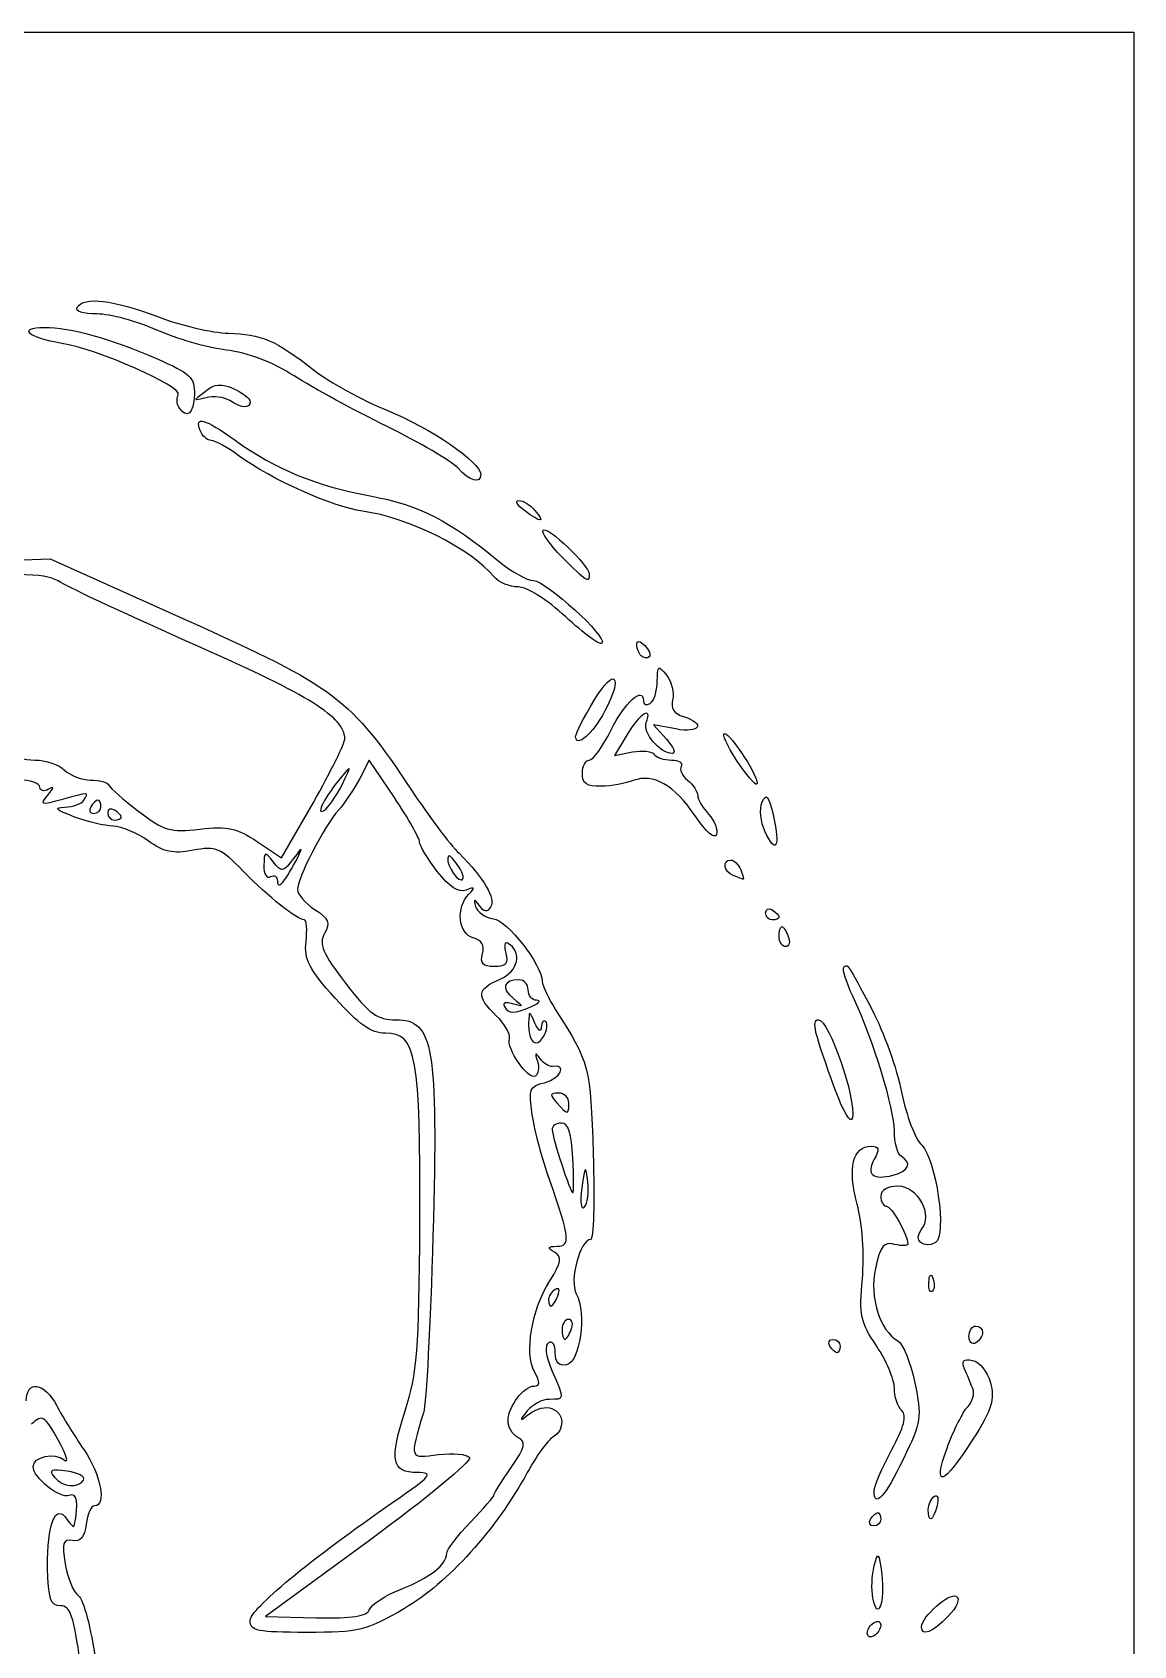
# Model space of a CAD drawing. Extents: x 59 to 440, y 155 to 814.
# Drawn here: x 314.8 to 437, y 288.3 to 467.2 of the extents above; entities that cross this region are included whole.
import ezdxf

# ---------------------------------------------------------------- set-up
doc = ezdxf.new("R2010")
doc.units = 0
doc.layers.add('Layer_1', color=7, linetype='CONTINUOUS')

msp = doc.modelspace()

# ---------------------------------------------------------------- linework, layer by layer
at = {"layer": 'Layer_1', "color": 7}
for points in [[(125.144787, 467.199269), (436.955811, 467.199269), (436.955811, 155.388246), (125.144787, 155.388246)], [(362.011351, 418.896198)], [(373.592381, 409.009408)], [(374.001052, 402.373587)], [(375.085106, 389.146082)], [(392.927868, 386.508954)], [(322.456167, 381.33635)], [(324.71178, 380.185398)], [(396.066104, 378.610044)], [(396.136743, 369.56778)], [(397.640409, 366.940913)], [(403.870904, 349.961443)], [(374.772416, 342.394271)], [(376.437061, 339.720378)], [(373.116444, 327.114028)], [(374.6052, 323.384485)], [(418.691906, 322.602435)], [(403.279172, 321.538791)], [(416.263068, 310.223906)], [(407.790227, 302.344583)], [(414.180935, 303.40834)], [(408.03823, 293.602337)], [(413.429102, 290.39349)], [(407.414353, 289.707307)]]:
    msp.add_lwpolyline(points, close=True, dxfattribs=at)
for points in [[(336.740854, 426.363959), (336.741222, 426.363789)], [(331.102318, 425.630863), (331.102432, 425.630863)], [(369.402066, 414.168293), (369.402066, 414.164636)], [(299.527342, 408.17931), (316.819729, 408.812372), (331.856561, 402.061096)], [(382.352967, 398.070142), (382.352967, 398.069915)], [(386.174778, 389.957301), (383.731342, 390.420652), (385.163603, 388.831465)], [(380.779767, 389.35097), (379.383619, 387.030274), (381.387402, 387.406375)], [(354.995121, 382.34588), (352.199509, 386.514198), (351.14451, 384.478866)], [(349.188151, 383.782422), (349.18835, 383.782422)], [(339.804028, 377.458639), (342.491471, 375.652715), (346.006687, 381.818835)], [(388.342233, 380.317833), (388.342233, 380.31755)], [(344.306494, 375.799294), (344.306494, 375.799521)], [(362.151099, 374.658605), (362.150674, 374.658605)], [(392.565146, 373.70452), (392.56543, 373.70452)], [(370.197581, 359.189433), (370.198176, 359.189206)], [(371.770186, 357.521981), (371.770753, 357.521981)], [(374.333357, 348.487313), (374.333301, 348.484734)], [(414.239754, 328.613953), (414.240265, 328.613953)], [(320.524611, 306.691285), (320.524611, 306.691427)], [(408.166186, 305.488091), (408.166186, 305.487978)], [(352.231257, 299.994576), (340.692888, 291.540671), (346.267162, 291.428986)], [(352.242595, 292.344066), (352.244665, 292.344265)]]:
    msp.add_lwpolyline(points, dxfattribs=at)
for points in [[(322.015408, 435.966236), (320.43668, 435.966236), (319.548529, 436.265348), (319.824794, 436.704463)], [(319.824794, 436.704463), (320.589836, 437.919902), (323.800498, 437.548847), (328.718693, 435.676677)], [(328.638387, 434.18965), (326.456107, 435.166753), (323.475817, 435.966236), (322.015408, 435.966236)], [(328.718693, 435.676677), (331.270271, 434.705329), (334.814967, 433.876507), (336.59572, 433.834753)], [(318.116381, 432.707924), (314.396532, 433.286135), (313.103083, 434.491654), (316.209061, 434.485644)], [(316.209061, 434.485644), (319.086198, 434.479975), (323.496539, 433.248973), (328.606299, 431.025222)], [(336.35211, 431.965474), (334.291805, 432.211521), (330.820611, 433.21252), (328.638387, 434.18965)], [(336.59572, 433.834753), (340.245014, 433.749146), (341.830602, 433.061745), (346.139291, 429.69685)], [(331.038935, 427.006658), (331.592485, 427.886107), (322.048715, 432.096746), (318.116381, 432.707924)], [(343.870498, 429.104013), (341.474315, 430.637329), (338.731427, 431.681272), (336.35211, 431.965474)], [(328.606299, 431.025222), (332.417735, 429.366557), (332.87023, 428.936995), (332.815011, 427.029676)], [(346.139291, 429.69685), (347.793307, 428.405074), (351.398353, 426.42703), (354.150397, 425.301109)], [(333.996406, 427.388995), (335.080517, 428.243556), (335.784954, 428.30725), (337.191761, 427.677959)], [(337.191761, 427.677959), (338.184283, 427.23394), (338.996409, 426.591751), (338.996409, 426.250857)], [(354.188438, 423.486085), (350.588381, 425.248271), (345.945345, 427.776321), (343.870498, 429.104013)], [(331.102432, 425.630863), (330.846746, 426.036869), (330.818457, 426.655984), (331.038935, 427.006658)], [(332.815011, 427.029676), (332.752932, 424.887109), (331.971987, 424.249228), (331.102318, 425.630863)], [(334.109792, 426.683254), (332.661742, 426.307181), (332.657546, 426.333345), (333.996406, 427.388995)], [(336.741222, 426.363789), (336.121002, 426.754318), (334.936828, 426.898176), (334.109792, 426.683254)], [(338.996409, 426.250857), (338.996409, 425.439298), (338.141112, 425.482129), (336.740854, 426.363959)], [(333.461962, 423.047055), (332.813339, 424.70674), (333.918964, 424.396998), (337.346589, 421.959005)], [(354.150397, 425.301109), (359.068252, 423.289162), (364.559329, 419.540287), (364.559329, 418.19468)], [(334.683156, 421.939701), (334.24954, 421.939701), (333.700016, 422.438003), (333.461962, 423.047055)], [(362.011351, 418.896198), (361.308756, 419.658435), (357.788466, 421.723956), (354.188438, 423.486085)], [(337.798006, 420.220488), (336.518447, 421.166069), (335.116772, 421.939701), (334.683156, 421.939701)], [(337.346589, 421.959005), (341.937411, 418.693578), (346.261238, 416.913335), (352.314765, 415.796145)], [(351.464797, 414.100346), (348.161754, 414.553521), (341.321896, 417.616469), (337.798006, 420.220488)], [(364.559329, 418.19468), (364.559329, 417.084236), (363.382809, 417.408151), (362.011351, 418.896198)], [(352.314765, 415.796145), (357.694441, 414.803225), (361.203506, 413.014677), (366.653055, 408.488032)], [(369.402066, 414.164636), (368.599351, 414.760791), (368.324135, 415.259093), (368.790406, 415.272047)], [(368.790406, 415.272047), (369.256677, 415.289055), (370.059335, 414.797187), (370.574107, 414.188135)], [(366.046271, 406.82554), (363.35075, 410.014715), (356.563757, 413.400841), (351.464797, 414.100346)], [(370.574107, 414.188135), (371.762617, 412.782009), (371.276929, 412.772258), (369.402066, 414.168293)], [(373.592381, 409.009408), (372.195638, 410.424435), (371.242205, 411.76817), (371.47371, 411.995537)], [(371.47371, 411.995537), (371.977824, 412.490523), (376.5888, 408.093761), (376.5888, 407.118076)], [(366.653055, 408.488032), (368.011389, 407.359729), (369.70302, 406.42149), (370.412277, 406.403093)], [(376.5888, 407.118076), (376.5888, 406.074387), (376.325745, 406.240611), (373.592381, 409.009408)], [(318.013512, 406.208013), (316.442381, 407.210995), (314.353786, 407.282485), (302.224904, 406.748665)], [(333.209254, 399.134608), (325.84748, 402.389291), (319.00938, 405.572343), (318.013512, 406.208013)], [(368.707635, 405.6984), (367.767921, 405.6984), (366.570312, 406.205603), (366.046271, 406.82554)], [(370.412277, 406.403093), (371.83697, 406.365959), (378.671896, 400.115254), (378.004337, 399.459855)], [(374.001052, 402.373587), (371.916879, 404.306646), (369.701121, 405.6984), (368.707635, 405.6984)], [(331.856561, 402.061096), (348.541087, 394.570006), (350.116583, 393.381468), (356.879225, 383.184255)], [(378.004337, 399.459855), (377.774447, 399.233934), (375.972605, 400.544929), (374.001052, 402.373587)], [(349.496901, 388.906526), (349.433121, 391.251515), (345.611027, 393.651723), (333.209254, 399.134608)], [(381.851688, 399.324869), (381.851688, 399.787483), (382.201909, 399.743858), (382.741398, 399.214602)], [(382.352967, 398.069915), (382.077156, 398.340057), (381.851688, 398.905313), (381.851688, 399.324869)], [(382.741398, 399.214602), (383.230715, 398.734157), (383.456239, 398.169354), (383.24262, 397.959591)], [(383.24262, 397.959591), (383.028888, 397.749827), (382.628608, 397.8), (382.352967, 398.070142)], [(377.09606, 393.065773), (379.41565, 396.952101), (380.442246, 395.946624), (378.297609, 391.8888)], [(384.13114, 395.221918), (384.150983, 397.056614), (384.233471, 397.107128), (385.179364, 395.882306)], [(385.179364, 395.882306), (385.74275, 395.152923), (386.039395, 393.939156), (385.838617, 393.185055)], [(378.990227, 389.798476), (380.517279, 392.884838), (382.603578, 394.780337), (382.603578, 393.081506)], [(383.355383, 392.779106), (383.768929, 393.029972), (384.117987, 394.129332), (384.13114, 395.221918)], [(375.085106, 389.146082), (375.085106, 389.448822), (375.990066, 391.212624), (377.09606, 393.065773)], [(378.297609, 391.8888), (376.994353, 389.422857), (375.085106, 387.792879), (375.085106, 389.146082)], [(382.912639, 390.659556), (383.663282, 392.580312), (382.172145, 391.66543), (380.779767, 389.35097)], [(382.603578, 393.081506), (382.603578, 392.664217), (382.941723, 392.528183), (383.355383, 392.779106)], [(385.838617, 393.185055), (385.590302, 392.253732), (385.977798, 391.656898), (387.045865, 391.324025)], [(385.781187, 387.242277), (384.442157, 387.242277), (382.487301, 389.571109), (382.912639, 390.659556)], [(387.045865, 391.324025), (389.557956, 390.541124), (388.861115, 389.44783), (386.174778, 389.957301)], [(346.006687, 381.818835), (347.940085, 385.210205), (349.510677, 388.399663), (349.496901, 388.906526)], [(376.59858, 386.504079), (377.017512, 386.504079), (378.093742, 387.986542), (378.990227, 389.798476)], [(385.163603, 388.831465), (385.951294, 387.95743), (386.229232, 387.242277), (385.781187, 387.242277)], [(392.927868, 386.508954), (391.846762, 388.1304), (391.247206, 389.457043), (391.595528, 389.457043)], [(391.595528, 389.457043), (392.301921, 389.457043), (395.604737, 384.259181), (395.169817, 383.832057)], [(312.132983, 387.340016), (312.600246, 386.881313), (313.953931, 386.50595), (315.141307, 386.50595)], [(315.141307, 386.50595), (316.328683, 386.50595), (317.807632, 386.007647), (318.427909, 385.398595)], [(375.837024, 385.027569), (375.837024, 385.839694), (376.179732, 386.504079), (376.59858, 386.504079)], [(381.387402, 387.406375), (382.489597, 387.613304), (383.572318, 387.494532), (383.793647, 387.143603)], [(383.793647, 387.143603), (384.015033, 386.792022), (384.872627, 386.504362), (385.699663, 386.504362)], [(385.699663, 386.504362), (386.526699, 386.504362), (387.017915, 386.209843), (386.791342, 385.849786)], [(395.169817, 383.832057), (395.01788, 383.682671), (394.00903, 384.887537), (392.927868, 386.508954)], [(318.427909, 385.398595), (319.048186, 384.789572), (320.349175, 384.291241), (321.318907, 384.291241)], [(349.127688, 384.658384), (347.276098, 382.41618), (346.188444, 380.312816), (347.197181, 380.924957)], [(349.18835, 383.782422), (350.264013, 385.966091), (350.259676, 386.028964), (349.127688, 384.658384)], [(377.904529, 383.602989), (376.320586, 383.563587), (375.837024, 383.896545), (375.837024, 385.027569)], [(388.342233, 380.31755), (386.034265, 383.742085), (383.677569, 385.086926), (381.475786, 384.236022)], [(386.791342, 385.849786), (386.564854, 385.489701), (386.883184, 384.784639), (387.498784, 384.282907)], [(315.692135, 383.510778), (315.692107, 383.940765), (314.629795, 384.292602), (313.331471, 384.292602)], [(316.631906, 383.283156), (316.115036, 382.978148), (315.692135, 383.080479), (315.692135, 383.510778)], [(316.568126, 382.622088), (317.285065, 383.490454), (317.303206, 383.679241), (316.631906, 383.283156)], [(320.578951, 382.077241), (321.147326, 382.980302), (321.153959, 382.980217), (318.066832, 382.111257)], [(321.318907, 384.291241), (322.288696, 384.291241), (323.194961, 384.039524), (323.332781, 383.732107)], [(323.332781, 383.732107), (323.470545, 383.424435), (324.972595, 382.105729), (326.670435, 380.80131)], [(347.197181, 380.924957), (347.654863, 381.202186), (348.550809, 382.488605), (349.188151, 383.782422)], [(351.14451, 384.478866), (350.564258, 383.359493), (349.509005, 381.77915), (348.799408, 380.967109)], [(356.879225, 383.184255), (358.76418, 380.342013), (361.13845, 377.186032), (362.155408, 376.170973)], [(381.475786, 384.236022), (380.64875, 383.916217), (379.041732, 383.631534), (377.904529, 383.602989)], [(387.498784, 384.282907), (388.114498, 383.781146), (388.618299, 383.022198), (388.618299, 382.59635)], [(395.765943, 381.842957), (396.223937, 382.902718), (396.482173, 382.581326), (397.004343, 380.302157)], [(318.066832, 382.111257), (315.795798, 381.471732), (315.657354, 381.518872), (316.568126, 382.622088)], [(319.451159, 380.231632), (317.431814, 380.995228), (317.202888, 381.239745), (318.466998, 381.28286)], [(318.466998, 381.28286), (319.373036, 381.31234), (320.323408, 381.671206), (320.578951, 382.077241)], [(321.328318, 381.33635), (321.072917, 380.930287), (321.222019, 380.598123), (321.66, 380.598123)], [(322.124542, 382.074605), (321.941991, 382.074605), (321.58389, 381.742243), (321.328318, 381.33635)], [(321.66, 380.598123), (322.097896, 380.598123), (322.456167, 380.930117), (322.456167, 381.33635)], [(322.456224, 381.33635), (322.456224, 381.742384), (322.306838, 382.074605), (322.124542, 382.074605)], [(323.959918, 380.96725), (323.546428, 381.218117), (323.208085, 381.071565), (323.208085, 380.64189)], [(357.790762, 377.42726), (357.790762, 377.839956), (356.532746, 380.053276), (354.995121, 382.34588)], [(388.618299, 382.59635), (388.618299, 382.170501), (389.160482, 381.233792), (389.823165, 380.514756)], [(396.066047, 378.610044), (395.577978, 379.661896), (395.444523, 381.099373), (395.765943, 381.842957)], [(323.804721, 379.18046), (322.857553, 379.20994), (320.898472, 379.684403), (319.451159, 380.231632)], [(323.208085, 380.64189), (323.208085, 380.211846), (323.546258, 379.860038), (323.959918, 379.860038)], [(324.71178, 380.185398), (324.71178, 380.364832), (324.373606, 380.716271), (323.959918, 380.96725)], [(323.959918, 379.860038), (324.373436, 379.860038), (324.71178, 380.006872), (324.71178, 380.185398)], [(326.670435, 380.80131), (329.457997, 378.659735), (330.114359, 378.470239), (333.437017, 378.847134)], [(348.799408, 380.967109), (347.151402, 379.081049), (344.257597, 373.476189), (344.257597, 372.170381)], [(390.703578, 378.251518), (390.514791, 377.694595), (389.529014, 378.556866), (388.342233, 380.317833)], [(389.823165, 380.514756), (390.485934, 379.795691), (390.882076, 378.777232), (390.703578, 378.251518)], [(397.004343, 380.302157), (397.791666, 376.86549), (397.292995, 375.966113), (396.066104, 378.610044)], [(327.689632, 377.554195), (326.500101, 378.417713), (324.751833, 379.149619), (323.804721, 379.18046)], [(332.665937, 376.502372), (330.426624, 376.089846), (329.411083, 376.304513), (327.689632, 377.554195)], [(333.437017, 378.847134), (336.528737, 379.197808), (337.545865, 378.975827), (339.804028, 377.458639)], [(338.232161, 374.196728), (335.706009, 376.788274), (335.248016, 376.977997), (332.665937, 376.502372)], [(341.554054, 375.23622), (340.621483, 376.442844), (340.546507, 376.413449), (340.524369, 374.832935)], [(342.015591, 373.074463), (342.029764, 372.016148), (342.936595, 373.094306), (344.306494, 375.799294)], [(344.306494, 375.799521), (344.870787, 376.912743), (344.748019, 376.865065), (343.807398, 375.605348)], [(359.747461, 374.158091), (358.671288, 375.543468), (357.790762, 377.01462), (357.790762, 377.42726)], [(360.998844, 375.871663), (360.553181, 375.433994), (361.715669, 373.215657), (362.390627, 373.215657)], [(362.150674, 374.658605), (361.645994, 375.452192), (361.12765, 375.99806), (360.998844, 375.871663)], [(362.155408, 376.170973), (364.949632, 373.381909), (366.255411, 371.164309), (365.660249, 370.218699)], [(345.015751, 368.788932), (344.21023, 368.788932), (341.040189, 371.316019), (338.232161, 374.196728)], [(340.524369, 374.832935), (340.507361, 373.880098), (340.832013, 373.329553), (341.252306, 373.584586)], [(343.807398, 375.605348), (342.632636, 374.032375), (342.501137, 374.010832), (341.554054, 375.23622)], [(362.942787, 372.101953), (362.092195, 371.784472), (361.091027, 372.428617), (359.747461, 374.158091)], [(362.390627, 373.215657), (362.763439, 373.215657), (362.655666, 373.865017), (362.151099, 374.658605)], [(392.56543, 373.70452), (391.489994, 374.130652), (391.287883, 375.430337), (392.296706, 375.430337)], [(392.296706, 375.430337), (392.665975, 375.430337), (393.16286, 374.932035), (393.400857, 374.322983)], [(393.400857, 374.322983), (393.638967, 373.713931), (393.759666, 373.24182), (393.669298, 373.273852)], [(341.252306, 373.584586), (341.665767, 373.835452), (342.009269, 373.604428), (342.015591, 373.074463)], [(344.257597, 372.170381), (344.257597, 371.620545), (345.109181, 370.622778), (346.149921, 369.95315)], [(363.241587, 371.635143), (363.994866, 372.380287), (363.935537, 372.472923), (362.942787, 372.101953)], [(393.669298, 373.273852), (393.579156, 373.303332), (393.082016, 373.49949), (392.565146, 373.70452)], [(363.718148, 366.807742), (362.080261, 367.228318), (361.787187, 370.196504), (363.241587, 371.635143)], [(364.410397, 370.370636), (363.831591, 371.181345), (363.753298, 371.161247), (363.999402, 370.265187)], [(365.660249, 370.218699), (365.270655, 369.599839), (364.931405, 369.641083), (364.410397, 370.370636)], [(345.196318, 366.38966), (345.34372, 367.709272), (345.262365, 368.788932), (345.015751, 368.788932)], [(346.149921, 369.95315), (347.713257, 368.947389), (347.904879, 368.483641), (347.252145, 367.286003)], [(363.999402, 370.265187), (364.166646, 369.656135), (365.04978, 369.050202), (365.96194, 368.918617)], [(365.96194, 368.918617), (367.565868, 368.68731), (371.267632, 363.94577), (371.383143, 361.974643)], [(396.136743, 369.567865), (396.136743, 369.997852), (396.474888, 370.144375), (396.88852, 369.893225)], [(396.88852, 368.785984), (396.47503, 368.785984), (396.136743, 369.137792), (396.136743, 369.56778)], [(396.88852, 369.893225), (397.302066, 369.642359), (397.640409, 369.290438), (397.640409, 369.111373)], [(397.640409, 369.111373), (397.640409, 368.93194), (397.302236, 368.785984), (396.88852, 368.785984)], [(347.252145, 367.286003), (346.597994, 366.085843), (346.999578, 365.137172), (349.585313, 361.774403)], [(364.758236, 365.031241), (365.013071, 365.988246), (364.677449, 366.561383), (363.718148, 366.807742)], [(397.640409, 366.940913), (397.640409, 367.549994), (397.773638, 368.048324), (397.935921, 368.048324)], [(398.36863, 365.833559), (397.968094, 365.833559), (397.640409, 366.33189), (397.640409, 366.940913)], [(397.935921, 368.048324), (398.09863, 368.048324), (398.426117, 367.549994), (398.66417, 366.940913)], [(398.66417, 366.940913), (398.90228, 366.33189), (398.769052, 365.833559), (398.36863, 365.833559)], [(348.412989, 360.114661), (345.520998, 363.331786), (344.974394, 364.398066), (345.196318, 366.38966)], [(366.060983, 363.618425), (364.777313, 363.618425), (364.470548, 363.951128), (364.758236, 365.031241)], [(367.346494, 365.095928), (367.653515, 363.943786), (367.366337, 363.618425), (366.060983, 363.618425)], [(366.706743, 362.21417), (368.759225, 363.106233), (369.199531, 365.210135), (367.544069, 366.214791)], [(367.544069, 366.214791), (367.21902, 366.412082), (367.130183, 365.90845), (367.346494, 365.095928)], [(405.838602, 360.270992), (405.091616, 361.881099), (404.633055, 363.34834), (404.819575, 363.531543)], [(404.819575, 363.531543), (405.252113, 363.95623), (405.187767, 364.053033), (407.950384, 358.819965)], [(349.585313, 361.774403), (352.259093, 358.297058), (353.064076, 357.712498), (355.178976, 357.712498)], [(366.287414, 358.161279), (364.032142, 360.375874), (364.105332, 361.08343), (366.706743, 362.21417)], [(368.81983, 362.142142), (367.093644, 362.142142), (366.785206, 361.22366), (368.142265, 360.124668)], [(369.822246, 361.034787), (369.822246, 361.643811), (369.371112, 362.142142), (368.81983, 362.142142)], [(371.383143, 361.974643), (371.412624, 361.459049), (372.079786, 360.040564), (372.863991, 358.82246)], [(354.02074, 356.238879), (352.402441, 356.238879), (351.067861, 357.161272), (348.412989, 360.114661)], [(368.090957, 359.489565), (367.298986, 359.735329), (366.926995, 359.607203), (367.195578, 359.180929)], [(368.142265, 360.124668), (369.373294, 359.127751), (369.37046, 359.092176), (368.090957, 359.489565)], [(370.762044, 359.875502), (370.245118, 359.901014), (369.822246, 360.425735), (369.822246, 361.034787)], [(370.198176, 359.189206), (371.025184, 359.538151), (371.27897, 359.847014), (370.762044, 359.875502)], [(410.421855, 345.390661), (410.422025, 347.878006), (408.11845, 355.356992), (405.838602, 360.270992)], [(367.743742, 355.656047), (367.894261, 356.099641), (367.238976, 357.22698), (366.287414, 358.161279)], [(367.195578, 359.180929), (367.731836, 358.328891), (368.1612, 358.330139), (370.197581, 359.189433)], [(370.574107, 357.34354), (369.938523, 358.795786), (369.927099, 358.794794), (369.875083, 357.282028)], [(372.863991, 358.82246), (376.602605, 353.015433), (376.730532, 352.52555), (377.033839, 342.84926)], [(407.950384, 358.819965), (409.236548, 356.383729), (410.707757, 352.28075), (411.21978, 349.702101)], [(357.813978, 335.251843), (357.91149, 353.669159), (357.446948, 356.238879), (354.02074, 356.238879)], [(355.178976, 357.712498), (359.348825, 357.712498), (359.843669, 354.804945), (359.262369, 333.71966)], [(369.875083, 357.282028), (369.803934, 355.202702), (370.713288, 354.449112), (371.541146, 355.901811)], [(371.273074, 356.912957), (371.243594, 356.29526), (370.955877, 356.471518), (370.574107, 357.34354)], [(371.770753, 357.521981), (371.526123, 357.761792), (371.302129, 357.487965), (371.273074, 356.912957)], [(371.541146, 355.901811), (371.912088, 356.552674), (372.015468, 357.281745), (371.770186, 357.521981)], [(403.870904, 349.961443), (401.547458, 356.282135), (401.203899, 357.712923), (402.009591, 357.712923)], [(402.009591, 357.712923), (403.188378, 357.712923), (406.196589, 348.986466), (405.761244, 346.829868)], [(370.621474, 351.467433), (369.826526, 350.985005), (367.371213, 354.558756), (367.743742, 355.656047)], [(371.149058, 353.404743), (370.606819, 354.148271), (370.531928, 354.078907), (370.843994, 353.122129)], [(370.843994, 353.122129), (371.071899, 352.424636), (370.971269, 351.680003), (370.621474, 351.467433)], [(372.516888, 352.537257), (372.15995, 352.472627), (371.544406, 352.862277), (371.149058, 353.404743)], [(371.72622, 350.771811), (373.423068, 351.190006), (374.160869, 352.837247), (372.516888, 352.537257)], [(370.281543, 347.177112), (369.841181, 350.077238), (369.943739, 350.332583), (371.72622, 350.771811)], [(373.175915, 349.59206), (372.219619, 349.59206), (372.186992, 349.404406), (372.987978, 348.512825)], [(374.333301, 348.484734), (374.333301, 349.093757), (373.812463, 349.59206), (373.175915, 349.59206)], [(405.761244, 346.829868), (405.611858, 346.090394), (404.798598, 347.437729), (403.870904, 349.961443)], [(411.21978, 349.702101), (411.73183, 347.123565), (412.738838, 344.465887), (413.457534, 343.796202)], [(372.185433, 339.994885), (371.399017, 342.228019), (370.542246, 345.460025), (370.281543, 347.177112)], [(372.987978, 348.512825), (374.220425, 347.140772), (374.333357, 347.138447), (374.333357, 348.487313)], [(373.513266, 346.270025), (372.930491, 346.270025), (372.466743, 345.937691), (372.482646, 345.531798)], [(372.482646, 345.531798), (372.519213, 344.596564), (374.503124, 338.518517), (374.771679, 338.518517)], [(374.772416, 342.394271), (374.63125, 345.14365), (374.264872, 346.270025), (373.513266, 346.270025)], [(411.173546, 342.578636), (410.760028, 342.829502), (410.421798, 344.094973), (410.421855, 345.390661)], [(406.28829, 337.291398), (405.223058, 341.323427), (405.797613, 343.686019), (407.84315, 343.686019)], [(407.84315, 343.686019), (408.726142, 343.686019), (408.801572, 343.375058), (408.190592, 342.254353)], [(413.457534, 343.796202), (415.039153, 342.322554), (416.258561, 333.786132), (414.996832, 333.020381)], [(374.771679, 338.518517), (374.88223, 338.518517), (374.88223, 340.262589), (374.772416, 342.394271)], [(376.437061, 339.720378), (376.189313, 341.672003), (376.136957, 341.620554), (375.777524, 339.072746)], [(377.033839, 342.84926), (377.197682, 337.626425), (377.069839, 333.35314), (376.750375, 333.35314)], [(408.190592, 342.254353), (407.265109, 340.556372), (408.036671, 339.906756), (410.291206, 340.485619)], [(410.291206, 340.485619), (412.03097, 340.932359), (412.408913, 341.828957), (411.173546, 342.578636)], [(373.030214, 332.601194), (374.553383, 332.615367), (374.442378, 333.585609), (372.185433, 339.994885)], [(375.777524, 339.072746), (375.553587, 337.485742), (375.668674, 336.581263), (376.046816, 336.95263)], [(376.046816, 336.95263), (376.409509, 337.308888), (376.5852, 338.554346), (376.437061, 339.720378)], [(410.816211, 339.25663), (409.630139, 339.25663), (408.918019, 338.841099), (408.918019, 338.149219)], [(408.918019, 338.149219), (408.918019, 337.540167), (409.201994, 337.041865), (409.549181, 337.041865)], [(413.408693, 334.433934), (414.778989, 336.055181), (413.058019, 339.25663), (410.816211, 339.25663)], [(406.870724, 329.007855), (407.121024, 331.719392), (406.887732, 335.016397), (406.28829, 337.291398)], [(409.549181, 337.041865), (410.122573, 337.041865), (411.925351, 333.869669), (411.925351, 332.860677)], [(356.185928, 314.375386), (357.535276, 318.47658), (357.739058, 321.090009), (357.813978, 335.251843)], [(359.262369, 333.71966), (358.993644, 323.974885), (358.522724, 315.171439), (358.215704, 314.156324)], [(376.750375, 333.35314), (375.57445, 333.35314), (374.360627, 328.781027), (375.151408, 327.330198)], [(410.450513, 332.819008), (409.225068, 333.133569), (408.864869, 332.68011), (408.320306, 330.136724)], [(411.925351, 332.860677), (411.925351, 332.62937), (411.261676, 332.610661), (410.450513, 332.819008)], [(414.996832, 333.020381), (413.687622, 332.225972), (412.463452, 333.315893), (413.408693, 334.433934)], [(372.747883, 331.938), (371.912032, 332.457789), (371.969178, 332.59218), (373.030214, 332.601194)], [(372.217436, 328.77771), (373.526447, 330.857433), (373.617099, 331.397575), (372.747883, 331.938)], [(408.320306, 330.136724), (407.635654, 326.938961), (408.786208, 323.273537), (410.847959, 322.084233)], [(414.240265, 328.613953), (414.275981, 329.473928), (414.454564, 329.64891), (414.694488, 329.059956)], [(370.518123, 318.684302), (369.390614, 320.75297), (370.202598, 325.576828), (372.217436, 328.77771)], [(372.820932, 327.808687), (372.412176, 327.560655), (372.077688, 327.045061), (372.077688, 326.66298)], [(373.116472, 327.114028), (373.373291, 327.771014), (373.247433, 328.067348), (372.820932, 327.808687)], [(408.438198, 321.560504), (406.673093, 324.179575), (406.50052, 324.999326), (406.870724, 329.007855)], [(414.634677, 327.644986), (414.384945, 327.400072), (414.207128, 327.835757), (414.239754, 328.613953)], [(414.694488, 329.059956), (414.911622, 328.527043), (414.884693, 327.890324), (414.634677, 327.644986)], [(372.077688, 326.66298), (372.077688, 325.601065), (372.616583, 325.835093), (373.116444, 327.114028)], [(375.151408, 327.330198), (376.318432, 325.188992), (375.575301, 319.744403), (374.076794, 319.457055)], [(374.309688, 324.491868), (373.909181, 324.491868), (373.581411, 323.993537), (373.581411, 323.384485)], [(374.6052, 323.384485), (374.84331, 323.993537), (374.710082, 324.491868), (374.309688, 324.491868)], [(372.832129, 320.792542), (372.832129, 321.658299), (372.496706, 322.163178), (372.086957, 321.914523)], [(373.581411, 323.384485), (373.581411, 322.775461), (373.714639, 322.277102), (373.876951, 322.277102)], [(373.876951, 322.277102), (374.03966, 322.277102), (374.367175, 322.775461), (374.6052, 323.384485)], [(403.279172, 321.538791), (403.02377, 321.944854), (403.172589, 322.277074), (403.610825, 322.277074)], [(403.610825, 322.277074), (404.04875, 322.277074), (404.407049, 321.944712), (404.407049, 321.538791)], [(410.847959, 322.084233), (411.383849, 321.775285), (412.207625, 319.699814), (412.678545, 317.47235)], [(418.691906, 322.602435), (418.691906, 323.235439), (419.030419, 323.753357), (419.443767, 323.753357)], [(419.443767, 321.907748), (419.030249, 321.656882), (418.691906, 321.969543), (418.691906, 322.602435)], [(419.443767, 323.753357), (419.857285, 323.753357), (420.195685, 323.440781), (420.195685, 323.058671)], [(420.195685, 323.058671), (420.195685, 322.676617), (419.857172, 322.158699), (419.443767, 321.907748)], [(372.086957, 321.914523), (371.616009, 321.628819), (371.754255, 320.492948), (372.462888, 318.827849)], [(374.076794, 319.457055), (373.231559, 319.29463), (372.832129, 319.723512), (372.832129, 320.792542)], [(404.075395, 320.800564), (403.892844, 320.800564), (403.534743, 321.132898), (403.279172, 321.538791)], [(404.407049, 321.538791), (404.407049, 321.132784), (404.257663, 320.800564), (404.075395, 320.800564)], [(410.421713, 316.90372), (410.421713, 317.846296), (409.529169, 319.941893), (408.438198, 321.560504)], [(370.495446, 317.10943), (371.164252, 317.10943), (371.170346, 317.491994), (370.518123, 318.684302)], [(372.462888, 318.827849), (373.860454, 315.54343), (373.868816, 315.635357), (372.17228, 315.635357)], [(418.206302, 319.029817), (417.850611, 319.895802), (418.087531, 320.142643), (419.092072, 319.952665)], [(419.111121, 316.835433), (418.880665, 317.392129), (418.473383, 318.379606), (418.206302, 319.029817)], [(419.092072, 319.952665), (419.866129, 319.80583), (420.72806, 318.728523), (421.071024, 317.478501)], [(314.172028, 315.454365), (314.191871, 317.837962), (316.190438, 317.52411), (317.561357, 314.921083)], [(367.590643, 313.270328), (367.620123, 314.851124), (369.329471, 317.10943), (370.495446, 317.10943)], [(411.237751, 314.388709), (410.78897, 314.829383), (410.421713, 315.961172), (410.421713, 316.90372)], [(412.678545, 317.47235), (413.483641, 313.664485), (413.408041, 313.15989), (411.41435, 309.028025)], [(418.547197, 314.805317), (419.087877, 315.365131), (419.341663, 316.278765), (419.111121, 316.835433)], [(421.071024, 317.478501), (421.574258, 315.644287), (421.241386, 314.570409), (419.133033, 311.228164)], [(317.561357, 314.921083), (318.19697, 313.714176), (319.558961, 311.508482), (320.58805, 310.019443)], [(372.17228, 315.635357), (371.395899, 315.635357), (370.296369, 315.054), (369.728787, 314.343439)], [(370.002898, 314.057169), (370.721282, 314.610151), (371.820841, 314.869748), (372.446391, 314.634047)], [(317.742094, 311.08646), (316.194917, 313.859934), (315.988554, 313.98463), (314.756759, 312.89006)], [(357.542447, 307.515005), (354.688413, 307.515005), (354.403247, 308.957244), (356.185928, 314.375386)], [(358.215704, 314.156324), (356.654154, 308.993272), (356.625213, 309.074655), (359.872894, 309.502346)], [(368.686403, 311.39983), (368.070605, 311.738372), (367.577518, 312.57995), (367.590643, 313.270328)], [(369.728787, 314.343439), (368.795254, 313.174658), (368.821389, 313.147389), (370.002898, 314.057169)], [(372.446391, 314.634047), (373.862211, 314.100567), (373.928428, 312.216435), (372.559209, 311.427439)], [(410.109987, 310.002009), (411.507836, 312.580318), (411.824551, 313.812425), (411.237751, 314.388709)], [(416.263068, 310.223906), (416.978674, 312.183751), (418.006517, 314.245361), (418.547197, 314.805317)], [(367.93457, 308.08029), (369.519137, 310.370003), (369.634394, 310.878879), (368.686403, 311.39983)], [(372.559209, 311.427439), (371.99571, 311.102702), (370.720658, 309.342132), (369.725783, 307.515005)], [(314.937213, 308.172869), (314.937213, 309.281641), (317.32149, 309.804236), (318.39378, 308.930457)], [(318.39378, 308.930457), (318.949483, 308.477537), (318.656268, 309.447836), (317.742094, 311.08646)], [(320.58805, 310.019443), (322.443694, 307.334438), (323.105839, 303.827131), (321.757172, 303.827131)], [(359.872894, 309.502346), (361.515118, 309.718913), (363.063685, 309.569811), (363.314183, 309.172054)], [(408.166186, 305.487978), (408.166186, 305.998724), (409.040901, 308.03006), (410.109987, 310.002009)], [(419.133033, 311.228164), (415.864205, 306.046091), (414.572485, 305.594079), (416.263068, 310.223906)], [(318.932135, 304.979074), (317.898822, 304.589764), (314.937213, 306.95743), (314.937213, 308.172869)], [(318.707603, 307.668274), (316.923222, 307.92566), (316.642847, 307.794132), (317.30366, 307.012706)], [(363.314183, 309.172054), (363.564482, 308.774069), (358.57732, 304.644189), (352.231257, 299.994576)], [(366.06308, 305.07086), (366.06308, 305.238387), (366.905225, 306.592838), (367.93457, 308.08029)], [(411.41435, 309.028025), (409.385962, 304.824246), (408.166186, 303.494882), (408.166186, 305.488091)], [(317.30366, 307.012706), (318.249638, 305.893446), (319.917657, 305.727052), (320.524611, 306.691285)], [(320.524611, 306.691427), (320.751383, 307.051909), (319.933899, 307.491562), (318.707603, 307.668274)], [(354.93154, 304.292324), (359.099972, 307.17445), (359.375839, 307.515005), (357.542447, 307.515005)], [(369.725783, 307.515005), (366.309071, 301.239893), (360.879307, 295.231323), (356.117641, 292.456205)], [(316.551005, 296.993679), (316.453493, 301.776293), (317.429433, 304.223839), (318.684926, 302.345943)], [(319.499433, 301.607688), (320.02098, 304.203572), (319.833496, 305.318665), (318.932135, 304.979074)], [(338.999102, 291.098778), (338.999102, 292.3812), (345.548154, 297.804416), (354.93154, 304.292324)], [(363.43165, 302.026195), (364.878907, 303.533036), (366.06308, 304.903134), (366.06308, 305.07086)], [(414.180907, 303.40834), (414.180907, 303.993439), (414.487899, 304.658306), (414.862583, 304.885843)], [(414.862583, 304.885843), (415.237578, 305.112898), (415.367263, 304.634976), (415.150894, 303.822085)], [(318.684926, 302.345943), (319.092094, 301.73692), (319.458614, 301.404671), (319.499433, 301.607688)], [(321.757172, 303.827131), (321.371093, 303.827131), (320.948164, 302.913496), (320.817373, 301.796929)], [(408.12188, 301.606328), (407.683984, 301.606328), (407.534769, 301.938661), (407.790227, 302.344583)], [(407.790255, 302.344583), (408.04594, 302.750589), (408.404098, 303.082781), (408.58645, 303.082781)], [(408.918104, 302.344583), (408.918104, 301.93852), (408.559833, 301.606328), (408.12188, 301.606328)], [(408.58645, 303.082781), (408.768718, 303.082781), (408.918104, 302.750419), (408.918104, 302.344583)], [(415.150894, 303.822085), (414.691824, 302.098309), (414.180935, 301.880381), (414.180935, 303.40834)], [(320.817373, 301.796929), (320.650129, 300.368126), (320.202539, 299.828126), (319.307244, 299.973827)], [(360.800135, 298.548142), (360.800135, 298.954261), (361.98428, 300.519354), (363.43165, 302.026195)], [(319.307244, 299.973827), (318.235436, 300.147874), (318.107055, 299.741102), (318.492255, 297.390047)], [(408.184724, 297.176854), (408.608532, 298.819701), (408.699836, 298.717285), (409.015587, 296.24417)], [(317.965238, 292.748825), (316.860066, 292.748825), (316.622976, 293.46052), (316.551005, 296.993679)], [(318.492255, 297.390047), (318.743972, 295.855002), (319.405181, 294.26692), (319.962274, 293.860828)], [(355.674699, 294.560929), (358.869118, 295.815969), (360.800135, 297.318189), (360.800135, 298.548142)], [(408.038173, 293.602337), (407.856756, 294.553247), (407.92252, 296.161795), (408.184724, 297.176854)], [(409.015587, 296.24417), (409.409717, 293.157439), (408.560769, 290.862624), (408.03823, 293.602337)], [(319.962274, 293.860828), (320.53405, 293.444079), (321.361257, 290.284639), (321.86177, 286.605298)], [(352.244665, 292.344265), (352.465483, 292.908926), (354.008891, 293.906466), (355.674699, 294.560929)], [(413.429102, 290.39349), (413.429102, 291.527632), (416.5272, 294.25595), (417.289635, 293.79325)], [(417.289635, 293.79325), (417.744085, 293.517439), (417.368438, 292.614208), (416.361912, 291.562186)], [(320.180939, 286.289206), (319.445065, 291.642236), (319.065506, 292.748825), (317.965238, 292.748825)], [(356.117641, 292.456205), (351.856772, 289.972998), (351.140202, 289.797222), (345.277134, 289.797222)], [(346.267162, 291.428986), (350.414192, 291.345647), (351.944135, 291.580072), (352.242595, 292.344066)], [(345.277134, 289.797222), (339.78155, 289.797222), (338.999102, 289.95908), (338.999102, 291.098778)], [(407.414353, 289.707335), (407.414353, 290.113342), (407.752498, 290.650876), (408.166186, 290.901827)], [(408.166186, 290.901827), (408.579704, 291.152693), (408.918019, 291.025984), (408.918019, 290.61978)], [(408.918019, 290.61978), (408.918019, 290.213717), (408.579846, 289.676183), (408.166186, 289.42526)], [(416.361912, 291.562186), (414.655597, 289.778769), (413.429102, 289.290047), (413.429102, 290.39349)], [(408.166186, 289.42526), (407.752639, 289.174394), (407.414353, 289.301386), (407.414353, 289.707307)]]:
    msp.add_open_spline(points, degree=3, dxfattribs=at)

doc.saveas('drawing.dxf')
